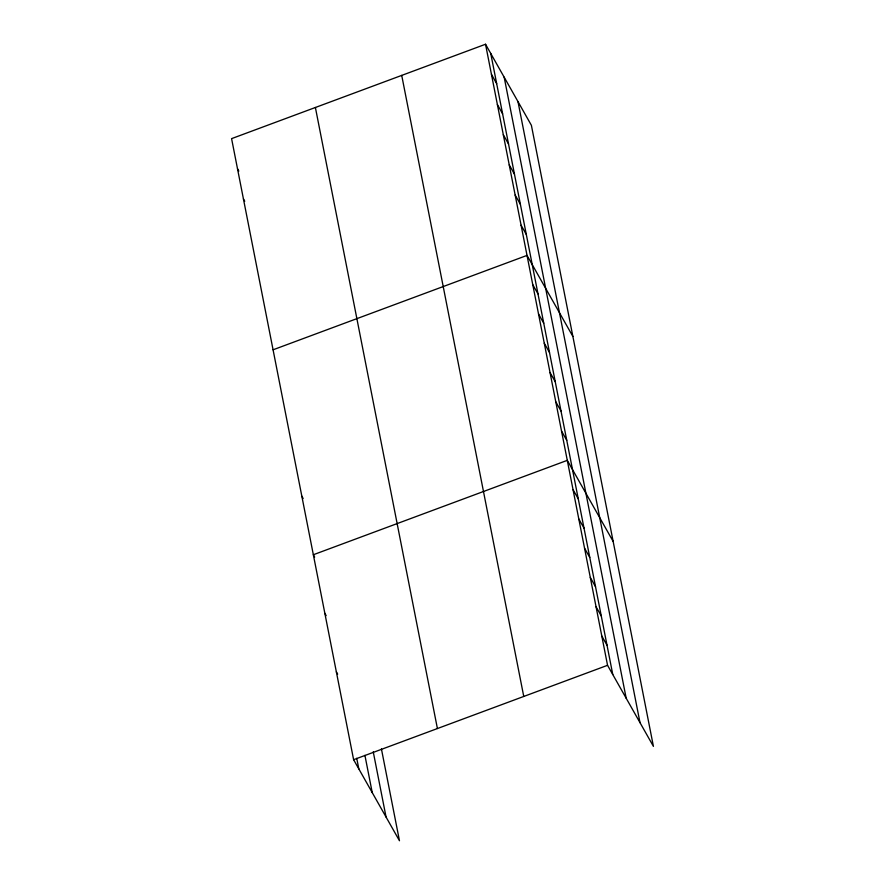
<?xml version="1.0" encoding="UTF-8"?>
<svg xmlns="http://www.w3.org/2000/svg" width="885" height="885" viewBox="0 0 885 885"><rect width="100%" height="100%" fill="white"/><g stroke="black" fill="none" stroke-linecap="round" stroke-linejoin="round"><path stroke-width="1.33" d="M485.533 44.25L607.553 665.31L653.418 746.365L531.387 125.305L485.533 44.25L231.582 138.635L353.613 759.695L399.467 840.75L381.424 748.92M273.078 349.796L527.017 255.411L572.883 336.466M353.613 759.695L607.553 665.31M491.463 74.417L496.673 83.632M497.381 104.585L502.603 113.8M503.311 134.752L508.532 143.967M509.24 164.909L514.451 174.135M515.17 195.076L520.38 204.302M521.088 225.244L526.309 234.459M532.77 284.693L537.991 293.909M538.523 313.965L543.744 323.191M544.275 343.247L549.496 352.462M550.027 372.53L555.249 381.745M555.78 401.801L561.001 411.016M561.533 431.084L566.754 440.299M613.15 541.421L567.285 460.355L313.345 554.74L314.651 557.052M573.038 489.637L578.259 498.852M578.79 518.92L584.011 528.135M584.542 548.191L589.764 557.417M590.295 577.474L595.517 586.689M596.047 606.756L601.269 615.971M601.8 636.027L607.022 645.253M237.512 168.803L238.817 171.104M243.441 198.97L244.747 201.271M301.84 496.186L303.146 498.487M324.85 613.305L326.156 615.606M336.355 671.859L337.661 674.16M517.979 101.598L639.999 722.658M504.162 77.172L626.182 698.232M490.744 53.465L612.774 674.525M401.724 75.402L523.754 696.462M315.392 107.483L437.411 728.543M373.249 751.83L386.059 817.043M364.919 755.359L372.242 792.617M356.732 758.268L358.823 768.91"/></g></svg>
